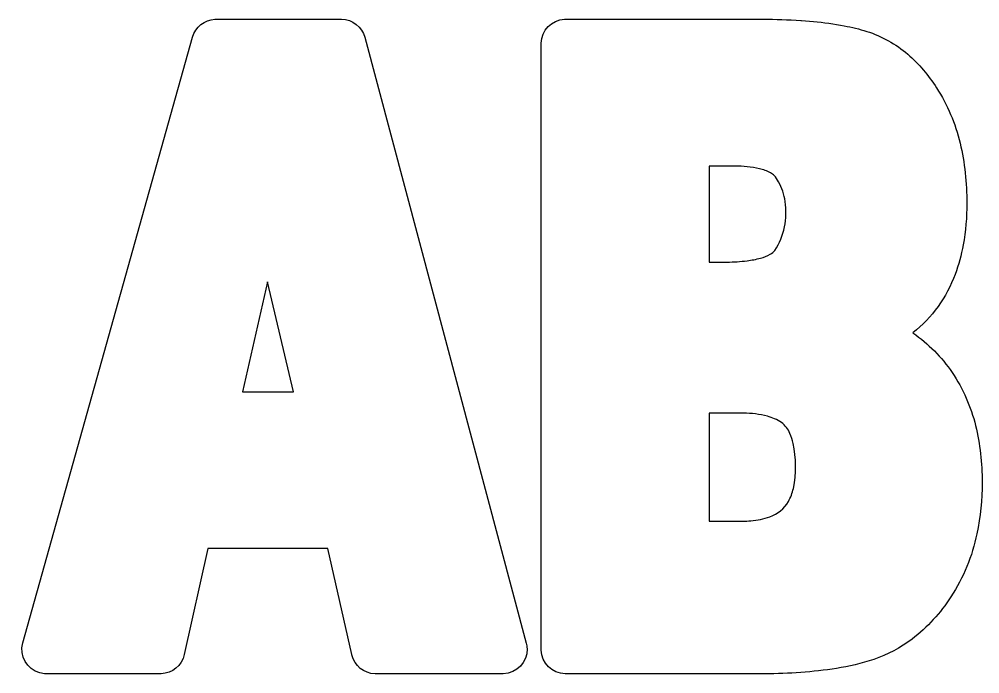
# Model space of a CAD drawing. Extents: x -2 to 1464, y -2 to 1049.
# Drawn here: x 1 to 750, y 0 to 510 of the extents above; entities that cross this region are included whole.
import ezdxf

# ---------------------------------------------------------------- set-up
doc = ezdxf.new("R2010")
doc.units = 0
doc.header["$MEASUREMENT"] = 0
doc.layers.add('Layer 1', color=7, linetype='Continuous', lineweight=0)

msp = doc.modelspace()

# ---------------------------------------------------------------- linework, layer by layer
at = {"layer": 'Layer 1', "color": 1, "lineweight": 25, "true_color": 0xff0000}
for points, knots in [([(153.33, 510.24), (145.14, 509.88), (138.12, 504.28), (135.93, 496.38), (135.93, 496.38), (3.52, 24.18), (3.52, 24.18), (0.71, 14.03), (6.66, 3.52), (16.81, 0.71), (18.36, 0.3), (19.95, 0.07), (21.55, 0.03), (21.55, 0.03), (111.33, 0.03), (111.33, 0.03), (120.06, 0.27), (127.51, 6.41), (129.42, 14.93), (129.42, 14.93), (147.72, 97.58), (147.72, 97.58), (147.72, 97.58), (241.43, 97.58), (241.43, 97.58), (241.43, 97.58), (260.04, 14.95), (260.04, 14.95), (260.04, 14.95), (260.09, 14.86), (260.09, 14.86), (260.09, 14.86), (260.11, 14.7), (260.11, 14.7), (262.07, 6.26), (269.5, 0.21), (278.16, 0.03), (278.16, 0.03), (378.17, 0.03), (378.17, 0.03), (388.66, 0.31), (396.95, 9.03), (396.7, 19.53), (396.64, 21.02), (396.43, 22.5), (396.06, 23.95), (396.06, 23.95), (270.14, 496.16), (270.14, 496.16), (267.94, 504.36), (260.57, 510.11), (252.09, 510.26), (252.09, 510.26), (153.55, 510.26), (153.55, 510.26), (153.55, 510.26), (153.33, 510.24), (153.33, 510.24)], [0, 0, 0, 0, 1, 1, 1, 2, 2, 2, 3, 3, 3, 4, 4, 4, 5, 5, 5, 6, 6, 6, 7, 7, 7, 8, 8, 8, 9, 9, 9, 10, 10, 10, 11, 11, 11, 12, 12, 12, 13, 13, 13, 14, 14, 14, 15, 15, 15, 16, 16, 16, 17, 17, 17, 18, 18, 18, 19, 19, 19, 19]), ([(425.78, 510.24), (415.78, 509.77), (407.86, 501.61), (407.68, 491.6), (407.68, 491.6), (407.68, 18.4), (407.68, 18.4), (408.03, 8.29), (416.22, 0.23), (426.32, 0.03), (426.32, 0.03), (582.16, 0.03), (582.16, 0.03), (600.82, 0.06), (619.46, 1.45), (637.92, 4.18), (647.78, 5.75), (657.5, 8.09), (666.99, 11.18), (677.73, 14.93), (687.84, 20.3), (696.95, 27.1), (708.8, 36.31), (719.02, 47.44), (727.18, 60.03), (736.97, 75), (743.84, 91.68), (747.43, 109.2), (750.23, 122.38), (751.61, 135.83), (751.53, 149.31), (751.55, 164.2), (749.85, 179.04), (746.45, 193.53), (742.78, 208.26), (736.59, 222.23), (728.15, 234.85), (719.91, 246.91), (709.54, 257.39), (697.56, 265.76), (712.51, 277.65), (723.88, 293.44), (730.42, 311.38), (733.23, 318.83), (735.32, 326.52), (736.68, 334.36), (738.69, 345.04), (739.64, 355.89), (739.54, 366.76), (739.67, 382.58), (737.92, 398.36), (734.35, 413.77), (730.63, 429), (724.45, 443.52), (716.04, 456.75), (709.78, 466.49), (702.2, 475.32), (693.53, 483.01), (684.15, 490.99), (673.28, 497.03), (661.55, 500.78), (655.77, 502.6), (649.89, 504.05), (643.93, 505.14), (636.01, 506.7), (628.01, 507.82), (619.96, 508.49), (619.96, 508.49), (610.78, 509.2), (610.78, 509.2), (610.55, 509.24), (610.31, 509.26), (610.07, 509.27), (600.29, 509.9), (590.49, 510.23), (580.69, 510.26), (580.69, 510.26), (426, 510.26), (426, 510.26), (426, 510.26), (425.78, 510.24), (425.78, 510.24)], [0, 0, 0, 0, 1, 1, 1, 2, 2, 2, 3, 3, 3, 4, 4, 4, 5, 5, 5, 6, 6, 6, 7, 7, 7, 8, 8, 8, 9, 9, 9, 10, 10, 10, 11, 11, 11, 12, 12, 12, 13, 13, 13, 14, 14, 14, 15, 15, 15, 16, 16, 16, 17, 17, 17, 18, 18, 18, 19, 19, 19, 20, 20, 20, 21, 21, 21, 22, 22, 22, 23, 23, 23, 24, 24, 24, 25, 25, 25, 26, 26, 26, 27, 27, 27, 27]), ([(558.69, 395.79), (565.14, 395.72), (571.57, 395.03), (577.9, 393.73), (580.85, 393.01), (583.71, 391.97), (586.42, 390.62), (587.5, 389.99), (588.51, 389.26), (589.44, 388.42), (590.73, 386.95), (591.83, 385.33), (592.73, 383.59), (595.45, 378.83), (597.22, 373.58), (597.92, 368.15), (599.95, 354.87), (597.11, 341.32), (589.91, 329.98), (588.95, 328.75), (587.73, 327.76), (586.33, 327.05), (583.92, 325.73), (581.34, 324.73), (578.67, 324.06), (575.28, 323.08), (571.81, 322.4), (568.3, 322.02), (563.1, 321.37), (557.87, 321.02), (552.63, 320.98), (552.63, 320.98), (538.69, 320.98), (538.69, 320.98), (538.69, 320.98), (538.69, 395.79), (538.69, 395.79), (538.69, 395.79), (558.69, 395.79), (558.69, 395.79)], [0, 0, 0, 0, 1, 1, 1, 2, 2, 2, 3, 3, 3, 4, 4, 4, 5, 5, 5, 6, 6, 6, 7, 7, 7, 8, 8, 8, 9, 9, 9, 10, 10, 10, 11, 11, 11, 12, 12, 12, 13, 13, 13, 13]), ([(214.46, 219.7), (214.46, 219.7), (174.87, 219.7), (174.87, 219.7), (174.87, 219.7), (194.24, 305.51), (194.24, 305.51), (194.24, 305.51), (214.46, 219.7), (214.46, 219.7)], [0, 0, 0, 0, 1, 1, 1, 2, 2, 2, 3, 3, 3, 3]), ([(565.33, 203.21), (571.67, 203.17), (577.97, 202.36), (584.11, 200.81), (587.97, 199.75), (591.64, 198.07), (594.97, 195.84), (597.93, 193.68), (600.25, 190.75), (601.66, 187.36), (602.8, 184.89), (603.63, 182.28), (604.13, 179.61), (606.57, 168.04), (606.64, 156.1), (604.36, 144.5), (603.53, 140.94), (602.22, 137.51), (600.48, 134.3), (597.22, 128.73), (592.07, 124.52), (585.97, 122.44), (581.21, 120.7), (576.22, 119.66), (571.16, 119.33), (569.08, 119.14), (566.99, 119.03), (564.9, 118.99), (564.9, 118.99), (538.69, 118.99), (538.69, 118.99), (538.69, 118.99), (538.69, 203.21), (538.69, 203.21), (538.69, 203.21), (565.33, 203.21), (565.33, 203.21)], [0, 0, 0, 0, 1, 1, 1, 2, 2, 2, 3, 3, 3, 4, 4, 4, 5, 5, 5, 6, 6, 6, 7, 7, 7, 8, 8, 8, 9, 9, 9, 10, 10, 10, 11, 11, 11, 12, 12, 12, 12])]:
    msp.add_open_spline(points, degree=3, knots=knots, dxfattribs=at)

doc.saveas('drawing.dxf')
